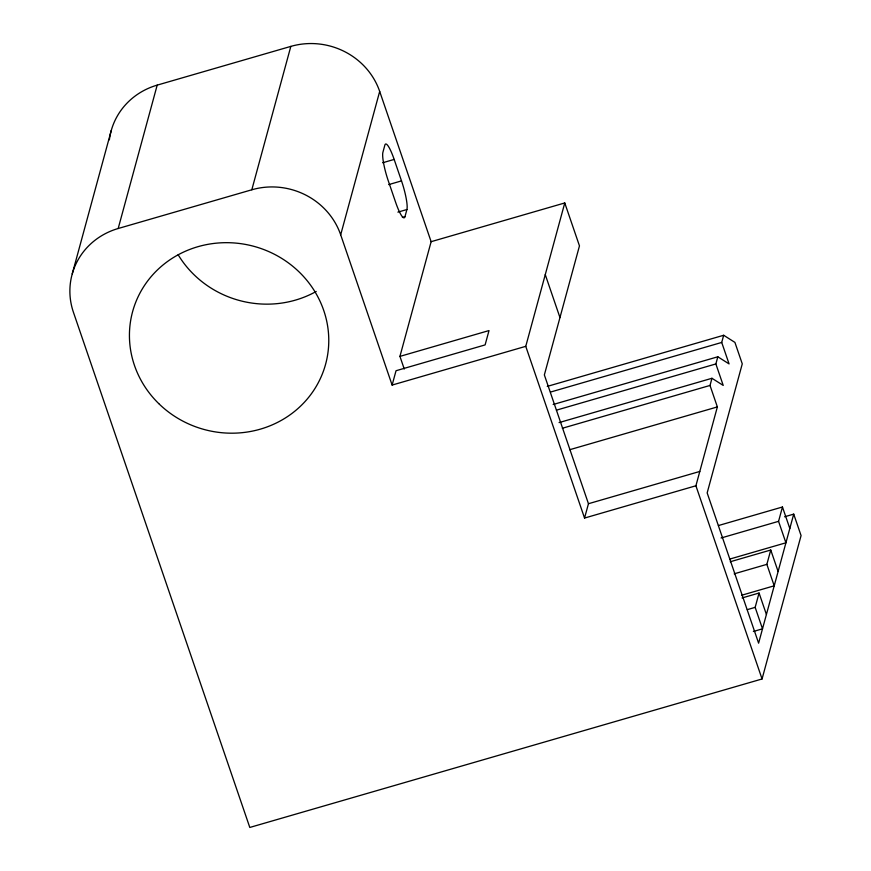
<?xml version="1.0" encoding="UTF-8"?>
<svg xmlns="http://www.w3.org/2000/svg" width="871" height="871" viewBox="0 0 871 871"><rect width="100%" height="100%" fill="white"/><g stroke="black" fill="none" stroke-linecap="round" stroke-linejoin="round"><path stroke-width="1.31" d="M72.249 273.875L111.259 130.498M784.575 516.775L793.721 514.13L801.07 535.589L762.06 678.977L249.803 827.45L73.425 312.275A70.605 66.991 15.2 0 1 118.184 228.507L157.194 85.129L290.827 46.392A70.605 66.991 15.2 0 1 379.691 91.422L431.134 241.681L399.931 356.391L404.253 369.021M118.184 228.507L251.817 189.78L290.827 46.392M431.134 241.681L564.767 202.954L525.757 346.331L392.124 385.069L340.681 234.811L379.691 91.422M404.961 216.694L406.909 209.53A23.539 4.017 73.8 0 0 401.509 180.896L394.16 159.426A23.539 4.017 73.8 0 0 384.862 145.13L382.913 152.294A23.539 4.017 73.8 0 0 388.314 180.928L395.663 202.399A23.539 4.017 73.8 0 0 404.961 216.694L402.391 217.445M392.124 385.069L396.033 370.73L485.114 344.905L489.012 330.566L399.931 356.391M793.721 514.13L758.608 643.168L707.165 492.91L742.266 363.86L734.917 342.401L723.67 335.27L721.721 342.445L729.071 363.904L717.824 356.783L715.864 363.947L723.224 385.418L711.966 378.286L710.017 385.45L717.366 406.92L695.907 485.778L584.55 518.06L588.458 503.721L544.353 374.922L579.465 245.883L564.767 202.954M753.361 631.486L762.506 628.829L755.157 607.359L759.066 593.031L742.07 597.952M741.548 595.285L774.21 585.813L766.861 564.354L770.759 550.015L730.257 561.751M729.735 559.084L785.914 542.796L778.565 521.337L782.463 506.998L718.444 525.551M382.663 162.757L394.16 159.426M388.727 184.598L401.509 180.896M397.895 212.143L406.909 209.53M547.26 386.408L723.67 335.27M550.537 392.059L721.721 342.445M553.172 404.503L717.824 356.783M556.449 410.154L715.864 363.947M559.073 422.598L711.966 378.286M562.35 428.26L710.017 385.45M569.699 449.719L717.366 406.92M588.458 503.721L699.816 471.44M721.079 537.995L778.565 521.337M734.199 573.815L766.861 564.354M747.318 609.635L755.157 607.359M782.463 506.998L789.812 528.457M770.759 550.015L778.108 571.474M759.066 593.031L766.415 614.49M695.907 485.778L762.06 678.977M545.268 274.637L559.966 317.577M525.757 346.331L584.55 518.06M251.817 189.78A70.605 66.991 15.2 0 1 340.681 234.811M109.376 139.806A70.605 66.991 15.2 0 1 157.194 85.129M316.206 291.458A100.023 94.906 15.2 0 1 178.163 254.768M158.729 403.589A100.023 94.906 15.2 0 0 325.416 364.895A100.023 94.906 15.2 0 0 203.161 245.328A100.023 94.906 15.2 0 0 158.729 403.589"/></g></svg>
